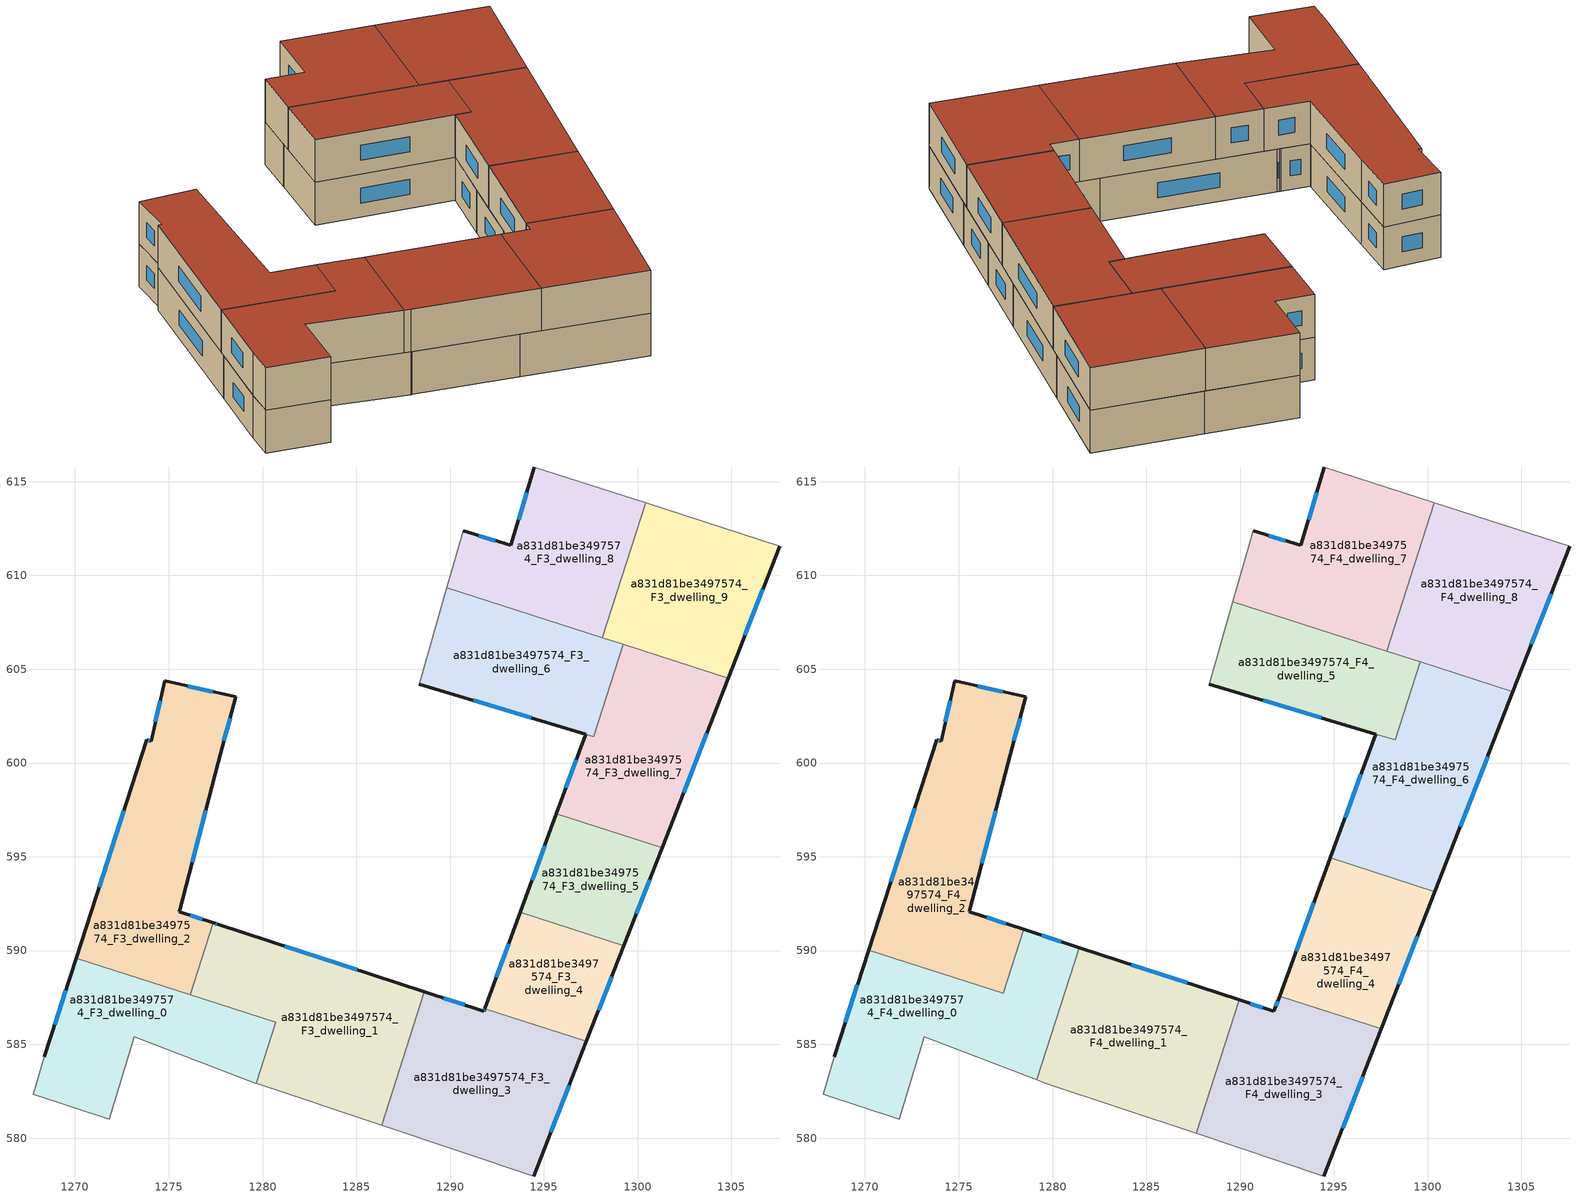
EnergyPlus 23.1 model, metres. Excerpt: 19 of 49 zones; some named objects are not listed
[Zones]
a831d81be3497574_F3_dwelling_0
 floor to a831d81be3497574_F2_dwelling_0 (EU_floor_Construction): 1280.7,586.17 1279.66,582.92 1279.61,582.93 1273.17,585.4 1271.84,581.01 1267.78,582.34 1268.36,584.34 1270.06,589.6 z9
 wall outside (EU_wall_Construction): 1270.06,589.6 1268.36,584.34 z9:12
 wall adiabatic (EU_wall_Construction): 1268.36,584.34 1267.78,582.34 1271.84,581.01 1273.17,585.4 1279.61,582.93 1279.66,582.92 z9:12
 wall to a831d81be3497574_F3_dwelling_1 (EU_wall_Construction): 1279.66,582.92 1280.7,586.17 1276.14,587.64 z9:12
 wall to a831d81be3497574_F3_dwelling_2 (EU_wall_Construction): 1276.14,587.64 1270.06,589.6 z9:12
 window (EU_Window_Construction): 1269.51,587.89 1268.91,586.05 z9.98:11.02
a831d81be3497574_F3_dwelling_1
 floor to a831d81be3497574_F2_dwelling_1 (EU_floor_Construction): 1288.64,587.8 1286.34,580.69 1279.66,582.92 1280.7,586.17 1276.14,587.64 1277.38,591.48 1277.47,591.45 1277.61,591.4 z9
 wall outside (EU_wall_Construction): 1288.64,587.8 1277.61,591.4 1277.47,591.45 1277.38,591.48 z9:12
 wall to a831d81be3497574_F3_dwelling_2 (EU_wall_Construction): 1277.38,591.48 1276.14,587.64 z9:12
 wall to a831d81be3497574_F3_dwelling_3 (EU_wall_Construction): 1286.34,580.69 1288.64,587.8 z9:12
 wall adiabatic (EU_wall_Construction): 1279.66,582.92 1286.34,580.69 z9:12
 window (EU_Window_Construction): 1277.57,591.42 1277.52,591.43 / 1285.05,588.97 1281.2,590.23 z9.98:11.02
a831d81be3497574_F3_dwelling_2
 floor to a831d81be3497574_F2_dwelling_2 (EU_floor_Construction): 1278.57,603.52 1277.65,600.05 1275.58,592.15 1275.56,592.07 1277.38,591.48 1276.14,587.64 1270.06,589.6 1273.84,601.23 1274.06,601.16 1274.78,604.37 z9
 wall outside (EU_wall_Construction): 1277.38,591.48 1275.56,592.07 1275.58,592.15 1277.65,600.05 1278.57,603.52 1274.78,604.37 1274.06,601.16 1273.84,601.23 1270.06,589.6 z9:12
 window (EU_Window_Construction): 1272.61,597.45 1271.29,593.38 / 1273.99,601.19 1273.91,601.21 / 1274.54,603.33 1274.29,602.21 / 1277.33,603.8 1276.01,604.1 / 1277.95,601.18 1278.27,602.39 / 1276.25,594.72 1276.97,597.48 / 1276.78,591.67 1276.15,591.88 z9.98:11.02
a831d81be3497574_F3_dwelling_3
 floor to a831d81be3497574_F2_dwelling_3 (EU_floor_Construction): 1297.27,585.16 1294.47,577.98 1286.34,580.69 1288.64,587.8 1291.81,586.76 1291.86,586.9 z9
 wall outside (EU_wall_Construction): 1291.86,586.9 1291.81,586.76 1288.64,587.8 / 1294.47,577.98 1297.27,585.16 z9:12
 wall to a831d81be3497574_F3_dwelling_4 (EU_wall_Construction): 1297.27,585.16 1291.86,586.9 z9:12
 wall adiabatic (EU_wall_Construction): 1286.34,580.69 1294.47,577.98 z9:12
 window (EU_Window_Construction): 1290.78,587.1 1289.67,587.46 / 1291.84,586.86 1291.82,586.81 / 1295.38,580.32 1296.36,582.82 z9.98:11.02
a831d81be3497574_F3_dwelling_4
 floor to a831d81be3497574_F2_dwelling_4 (EU_floor_Construction): 1299.26,590.26 1297.27,585.16 1291.86,586.9 1293.74,592.04 z9
 wall outside (EU_wall_Construction): 1293.74,592.04 1291.86,586.9 / 1297.27,585.16 1299.26,590.26 z9:12
 wall to a831d81be3497574_F3_dwelling_5 (EU_wall_Construction): 1299.26,590.26 1293.74,592.04 z9:12
 window (EU_Window_Construction): 1293.13,590.37 1292.47,588.57 / 1297.91,586.82 1298.61,588.6 z9.98:11.02
a831d81be3497574_F3_dwelling_5
 floor to a831d81be3497574_F2_dwelling_5 (EU_floor_Construction): 1301.3,595.49 1299.26,590.26 1293.74,592.04 1295.67,597.31 z9
 wall outside (EU_wall_Construction): 1295.67,597.31 1293.74,592.04 / 1299.26,590.26 1301.3,595.49 z9:12
 wall to a831d81be3497574_F3_dwelling_7 (EU_wall_Construction): 1301.3,595.49 1295.67,597.31 z9:12
 window (EU_Window_Construction): 1295.04,595.59 1294.37,593.75 / 1299.92,591.96 1300.64,593.79 z9.98:11.02
a831d81be3497574_F3_dwelling_6
 floor to a831d81be3497574_F2_dwelling_6 (EU_floor_Construction): 1299.24,606.32 1297.66,601.41 1288.35,604.21 1289.83,609.36 z9
 wall outside (EU_wall_Construction): 1288.35,604.21 1297.23,601.54 z9:12
 wall adiabatic (EU_wall_Construction): 1289.83,609.36 1288.35,604.21 z9:12
 wall to a831d81be3497574_F3_dwelling_8 (EU_wall_Construction): 1298.12,606.68 1289.83,609.36 z9:12
 wall to a831d81be3497574_F3_dwelling_7 (EU_wall_Construction): 1297.66,601.42 1299.24,606.32 / 1297.23,601.54 1297.66,601.41 z9:12
 wall to a831d81be3497574_F3_dwelling_9 (EU_wall_Construction): 1299.24,606.32 1298.12,606.68 z9:12
 window (EU_Window_Construction): 1291.23,603.34 1294.34,602.41 z9.98:11.02
a831d81be3497574_F3_dwelling_7
 floor to a831d81be3497574_F2_dwelling_7 (EU_floor_Construction): 1304.83,604.52 1301.3,595.49 1295.67,597.31 1297.23,601.54 1297.66,601.41 1299.24,606.32 z9
 wall outside (EU_wall_Construction): 1301.3,595.49 1304.83,604.52 / 1297.23,601.54 1295.67,597.31 z9:12
 wall to a831d81be3497574_F3_dwelling_9 (EU_wall_Construction): 1304.83,604.52 1299.24,606.32 z9:12
 window (EU_Window_Construction): 1302.45,598.43 1303.68,601.58 / 1296.72,600.17 1296.18,598.68 z9.98:11.02
a831d81be3497574_F3_dwelling_8
 floor to a831d81be3497574_F2_dwelling_8 (EU_floor_Construction): 1300.44,613.86 1298.12,606.68 1289.83,609.36 1290.7,612.37 1293.25,611.6 1294.49,615.78 z9
 wall outside (EU_wall_Construction): 1294.49,615.78 1293.25,611.6 1290.7,612.37 z9:12
 wall adiabatic (EU_wall_Construction): 1300.44,613.86 1294.49,615.78 / 1290.7,612.37 1289.83,609.36 z9:12
 wall to a831d81be3497574_F3_dwelling_9 (EU_wall_Construction): 1298.12,606.68 1300.44,613.86 z9:12
 window (EU_Window_Construction): 1292.42,611.85 1291.53,612.12 / 1294.08,614.42 1293.65,612.96 z9.98:11.02
a831d81be3497574_F3_dwelling_9
 floor to a831d81be3497574_F2_dwelling_9 (EU_floor_Construction): 1307.58,611.56 1304.83,604.52 1298.12,606.68 1300.44,613.86 z9
 wall outside (EU_wall_Construction): 1304.83,604.52 1307.58,611.56 z9:12
 wall adiabatic (EU_wall_Construction): 1307.58,611.56 1300.44,613.86 z9:12
 window (EU_Window_Construction): 1305.72,606.81 1306.68,609.27 z9.98:11.02
a831d81be3497574_F4_dwelling_0
 floor to a831d81be3497574_F3_dwelling_0 (EU_floor_Construction): 1280.2,586.33 1279.16,583.1 1273.17,585.4 1271.84,581.01 1267.78,582.34 1268.36,584.34 1270.06,589.6 z12
 floor to a831d81be3497574_F3_dwelling_1 (EU_floor_Construction): 1281.43,590.15 1280.2,586.33 1276.14,587.64 1276.28,588.07 1277.36,587.72 1278.46,591.12 z12
 floor to a831d81be3497574_F3_dwelling_2 (EU_floor_Construction): 1276.28,588.07 1276.14,587.64 1270.06,589.6 1270.2,590.03 z12
 wall outside (EU_wall_Construction): 1270.2,590.03 1268.36,584.34 / 1281.43,590.15 1278.46,591.12 z12:15
 wall adiabatic (EU_wall_Construction): 1268.36,584.34 1267.78,582.34 1271.84,581.01 1273.17,585.4 1279.16,583.1 z12:15
 wall to a831d81be3497574_F4_dwelling_2 (EU_wall_Construction): 1278.46,591.12 1277.36,587.72 1270.2,590.03 z12:15
 wall to a831d81be3497574_F4_dwelling_1 (EU_wall_Construction): 1279.16,583.1 1281.43,590.15 z12:15
 window (EU_Window_Construction): 1269.6,588.18 1268.96,586.19 / 1280.47,590.47 1279.42,590.81 z12.98:14.02
 roof outside (EU_roof_Construction): 1279.16,583.1 1281.43,590.15 1278.46,591.12 1277.36,587.72 1270.2,590.03 1268.36,584.34 1267.78,582.34 1271.84,581.01 1273.17,585.4 z15
a831d81be3497574_F4_dwelling_1
 floor to a831d81be3497574_F3_dwelling_1 (EU_floor_Construction): 1288.64,587.8 1286.34,580.69 1279.66,582.92 1280.7,586.17 1280.2,586.33 1281.43,590.15 z12
 floor to a831d81be3497574_F3_dwelling_0 (EU_floor_Construction): 1280.7,586.17 1279.66,582.92 1279.61,582.93 1279.16,583.1 1280.2,586.33 z12
 floor to a831d81be3497574_F3_dwelling_3 (EU_floor_Construction): 1289.95,587.37 1287.66,580.25 1286.34,580.69 1288.64,587.8 z12
 wall outside (EU_wall_Construction): 1289.95,587.37 1281.43,590.15 z12:15
 wall to a831d81be3497574_F4_dwelling_3 (EU_wall_Construction): 1287.66,580.25 1289.95,587.37 z12:15
 wall adiabatic (EU_wall_Construction): 1279.16,583.1 1279.61,582.93 1287.66,580.25 z12:15
 window (EU_Window_Construction): 1287.18,588.27 1284.2,589.25 z12.98:14.02
 roof outside (EU_roof_Construction): 1287.66,580.25 1289.95,587.37 1281.43,590.15 1279.16,583.1 1279.61,582.93 z15
a831d81be3497574_F4_dwelling_2
 floor to a831d81be3497574_F3_dwelling_2 (EU_floor_Construction): 1278.57,603.52 1277.65,600.05 1275.58,592.15 1275.56,592.07 1277.38,591.48 1276.28,588.07 1270.2,590.03 1273.84,601.23 1274.06,601.16 1274.78,604.37 z12
 floor to a831d81be3497574_F3_dwelling_1 (EU_floor_Construction): 1278.46,591.12 1277.36,587.72 1276.28,588.07 1277.38,591.48 1277.47,591.45 1277.53,591.43 z12
 wall outside (EU_wall_Construction): 1278.46,591.12 1275.56,592.07 1277.65,600.05 1278.57,603.52 1274.78,604.37 1274.06,601.16 1273.84,601.23 1270.2,590.03 z12:15
 window (EU_Window_Construction): 1272.65,597.59 1271.38,593.67 / 1273.99,601.19 1273.91,601.21 / 1274.54,603.33 1274.29,602.21 / 1277.33,603.8 1276.01,604.1 / 1277.95,601.18 1278.27,602.39 / 1276.24,594.67 1276.97,597.46 / 1277.51,591.43 1276.5,591.76 z12.98:14.02
 roof outside (EU_roof_Construction): 1277.36,587.72 1278.46,591.12 1275.56,592.07 1277.65,600.05 1278.57,603.52 1274.78,604.37 1274.06,601.16 1273.84,601.23 1270.2,590.03 z15
a831d81be3497574_F4_dwelling_3
 floor to a831d81be3497574_F3_dwelling_3 (EU_floor_Construction): 1297.27,585.16 1294.47,577.98 1287.66,580.25 1289.95,587.37 1291.81,586.76 1291.86,586.9 z12
 floor to a831d81be3497574_F3_dwelling_4 (EU_floor_Construction): 1297.53,585.82 1297.27,585.16 1291.86,586.9 1292.1,587.57 z12
 wall outside (EU_wall_Construction): 1292.1,587.57 1291.81,586.76 1289.95,587.37 / 1294.47,577.98 1297.53,585.82 z12:15
 wall to a831d81be3497574_F4_dwelling_4 (EU_wall_Construction): 1297.53,585.82 1292.1,587.57 z12:15
 wall adiabatic (EU_wall_Construction): 1287.66,580.25 1294.47,577.98 z12:15
 window (EU_Window_Construction): 1291.2,586.96 1290.55,587.17 / 1292.01,587.31 1291.9,587.03 / 1295.46,580.53 1296.53,583.27 z12.98:14.02
 roof outside (EU_roof_Construction): 1294.47,577.98 1297.53,585.82 1292.1,587.57 1291.81,586.76 1289.95,587.37 1287.66,580.25 z15
a831d81be3497574_F4_dwelling_4
 floor to a831d81be3497574_F3_dwelling_4 (EU_floor_Construction): 1299.26,590.26 1297.53,585.82 1292.1,587.57 1293.74,592.04 z12
 floor to a831d81be3497574_F3_dwelling_5 (EU_floor_Construction): 1300.39,593.15 1299.26,590.26 1293.74,592.04 1294.81,594.95 z12
 wall outside (EU_wall_Construction): 1297.53,585.82 1300.39,593.15 / 1294.81,594.95 1292.1,587.57 z12:15
 wall to a831d81be3497574_F4_dwelling_6 (EU_wall_Construction): 1300.39,593.15 1294.81,594.95 z12:15
 window (EU_Window_Construction): 1298.46,588.21 1299.46,590.77 / 1293.93,592.55 1292.98,589.97 z12.98:14.02
 roof outside (EU_roof_Construction): 1297.53,585.82 1300.39,593.15 1294.81,594.95 1292.1,587.57 z15
a831d81be3497574_F4_dwelling_5
 floor to a831d81be3497574_F3_dwelling_6 (EU_floor_Construction): 1299,605.58 1297.66,601.41 1288.35,604.21 1289.61,608.61 z12
 floor to a831d81be3497574_F3_dwelling_7 (EU_floor_Construction): 1299.61,605.39 1298.27,601.23 1297.3,601.52 1297.66,601.41 1299,605.58 z12
 wall outside (EU_wall_Construction): 1288.35,604.21 1297.23,601.54 z12:15
 wall adiabatic (EU_wall_Construction): 1289.61,608.61 1288.35,604.21 z12:15
 wall to a831d81be3497574_F4_dwelling_7 (EU_wall_Construction): 1297.81,605.97 1289.61,608.61 z12:15
 wall to a831d81be3497574_F4_dwelling_6 (EU_wall_Construction): 1298.27,601.24 1299.61,605.39 / 1297.23,601.54 1298.27,601.23 z12:15
 wall to a831d81be3497574_F4_dwelling_8 (EU_wall_Construction): 1299.61,605.39 1297.81,605.97 z12:15
 window (EU_Window_Construction): 1291.23,603.34 1294.34,602.41 z12.98:14.02
 roof outside (EU_roof_Construction): 1298.27,601.23 1299.61,605.39 1289.61,608.61 1288.35,604.21 z15
a831d81be3497574_F4_dwelling_6
 floor to a831d81be3497574_F3_dwelling_5 (EU_floor_Construction): 1301.3,595.49 1300.39,593.15 1294.81,594.95 1295.67,597.31 z12
 floor to a831d81be3497574_F3_dwelling_7 (EU_floor_Construction): 1304.54,603.8 1301.3,595.49 1295.67,597.31 1297.23,601.54 1298.27,601.23 1299.61,605.39 z12
 wall outside (EU_wall_Construction): 1300.39,593.15 1304.54,603.79 / 1297.23,601.54 1294.81,594.95 z12:15
 wall to a831d81be3497574_F4_dwelling_8 (EU_wall_Construction): 1304.54,603.79 1299.61,605.39 z12:15
 window (EU_Window_Construction): 1301.74,596.61 1303.19,600.33 / 1296.44,599.4 1295.59,597.09 z12.98:14.02
 roof outside (EU_roof_Construction): 1300.39,593.15 1304.54,603.79 1299.61,605.39 1298.27,601.23 1297.23,601.54 1294.81,594.95 z15
a831d81be3497574_F4_dwelling_7
 floor to a831d81be3497574_F3_dwelling_8 (EU_floor_Construction): 1300.36,613.89 1298.05,606.7 1289.83,609.36 1290.7,612.37 1293.25,611.6 1294.49,615.78 z12
 floor to a831d81be3497574_F3_dwelling_6 (EU_floor_Construction): 1298.05,606.7 1297.81,605.97 1289.61,608.61 1289.83,609.36 z12
 wall outside (EU_wall_Construction): 1294.49,615.78 1293.25,611.6 1290.7,612.37 z12:15
 wall to a831d81be3497574_F4_dwelling_8 (EU_wall_Construction): 1297.81,605.97 1300.36,613.89 z12:15
 wall adiabatic (EU_wall_Construction): 1290.7,612.37 1290.68,612.3 1289.61,608.61 / 1300.36,613.89 1294.49,615.78 z12:15
 window (EU_Window_Construction): 1292.42,611.85 1291.53,612.12 / 1294.08,614.42 1293.65,612.96 z12.98:14.02
 roof outside (EU_roof_Construction): 1297.81,605.97 1300.36,613.89 1294.49,615.78 1293.25,611.6 1290.7,612.37 1290.68,612.3 1289.61,608.61 z15
a831d81be3497574_F4_dwelling_8
 floor to a831d81be3497574_F3_dwelling_7 (EU_floor_Construction): 1304.83,604.52 1304.54,603.8 1299,605.58 1299.24,606.32 z12
 floor to a831d81be3497574_F3_dwelling_9 (EU_floor_Construction): 1307.58,611.56 1304.83,604.52 1298.12,606.68 1300.44,613.86 z12
 floor to a831d81be3497574_F3_dwelling_8 (EU_floor_Construction): 1300.44,613.86 1298.12,606.68 1298.05,606.7 1300.36,613.89 z12
 floor to a831d81be3497574_F3_dwelling_6 (EU_floor_Construction): 1299.24,606.32 1299,605.58 1297.81,605.97 1298.05,606.7 z12
 wall outside (EU_wall_Construction): 1304.54,603.79 1307.58,611.56 z12:15
 wall adiabatic (EU_wall_Construction): 1307.58,611.56 1300.36,613.89 z12:15
 window (EU_Window_Construction): 1305.53,606.32 1306.59,609.04 z12.98:14.02
 roof outside (EU_roof_Construction): 1304.54,603.79 1307.58,611.56 1300.36,613.89 1297.81,605.97 z15
[Building]
EU S2 Campaign: North Axis=0; Terrain=City; Solar Distribution=FullExterior
[Site:Location]
Bologna: Latitude=44.5; Longitude=11.25; Time Zone=1; Elevation=37
[SizingPeriod:WeatherFileDays]
AnnualSizingPeriod: Begin Month=1; Begin Day of Month=1; End Month=12; End Day of Month=31; Day of Week for Start Day=Monday; Use Weather File Daylight Saving Period=No; Use Weather File Rain and Snow Indicators=No
[MATERIAL]
EU_InternalMass_Material: Roughness=MediumRough; Thickness=0.1; Conductivity=1; Density=1800; Specific Heat=900; Thermal Absorptance=0.9; Solar Absorptance=0.7; Visible Absorptance=0.7
[MATERIAL:NOMASS] Roughness=MediumRough; Thermal Absorptance=0.9; Solar Absorptance=0.7; Visible Absorptance=0.7
Name | Thermal Resistance
EU_wall_NoMass | 0.905828
EU_roof_NoMass | 0.37593
EU_floor_NoMass | 0.67114
[WINDOWMATERIAL:SIMPLEGLAZINGSYSTEM]
EU_Window_SimpleGlazing: UFactor=4.52486; Solar Heat Gain Coefficient=0.85; Visible Transmittance=0.85
[CONSTRUCTION]
EU_wall_Construction: EU_wall_NoMass
EU_roof_Construction: EU_roof_NoMass
EU_floor_Construction: EU_floor_NoMass
EU_Window_Construction: EU_Window_SimpleGlazing
EU_InternalMass_Construction: EU_InternalMass_Material
[ZONE] Type=1; Multiplier=1; Ceiling Height=autocalculate; Floor Area=autocalculate; Part of Total Floor Area=Yes
Name | Volume
a831d81be3497574_F3_dwelling_0 | 164.703
a831d81be3497574_F4_dwelling_0 | 207.25
a831d81be3497574_F3_dwelling_1 | 215.431
a831d81be3497574_F4_dwelling_1 | 200.317
a831d81be3497574_F3_dwelling_2 | 220.824
a831d81be3497574_F4_dwelling_2 | 224.385
a831d81be3497574_F3_dwelling_3 | 200.306
a831d81be3497574_F4_dwelling_3 | 181.501
a831d81be3497574_F3_dwelling_4 | 94.1484
a831d81be3497574_F4_dwelling_4 | 136.083
a831d81be3497574_F3_dwelling_5 | 98.5203
a831d81be3497574_F4_dwelling_5 | 139.857
a831d81be3497574_F3_dwelling_6 | 154.53
a831d81be3497574_F4_dwelling_6 | 191.595
a831d81be3497574_F3_dwelling_7 | 169.156
a831d81be3497574_F4_dwelling_7 | 183.007
a831d81be3497574_F3_dwelling_8 | 164.684
a831d81be3497574_F4_dwelling_8 | 182.986
a831d81be3497574_F3_dwelling_9 | 164.691
[INTERNALMASS] Construction=EU_InternalMass_Construction
Name | Zone or ZoneList | Surface Area
a831d81be3497574_F3_dwelling_0_EU_InternalMass | a831d81be3497574_F3_dwelling_0 | 54.899
a831d81be3497574_F3_dwelling_1_EU_InternalMass | a831d81be3497574_F3_dwelling_1 | 71.8081
a831d81be3497574_F3_dwelling_2_EU_InternalMass | a831d81be3497574_F3_dwelling_2 | 73.606
a831d81be3497574_F3_dwelling_3_EU_InternalMass | a831d81be3497574_F3_dwelling_3 | 66.7681
a831d81be3497574_F3_dwelling_4_EU_InternalMass | a831d81be3497574_F3_dwelling_4 | 31.3829
a831d81be3497574_F3_dwelling_5_EU_InternalMass | a831d81be3497574_F3_dwelling_5 | 32.8397
a831d81be3497574_F3_dwelling_6_EU_InternalMass | a831d81be3497574_F3_dwelling_6 | 51.5106
a831d81be3497574_F3_dwelling_7_EU_InternalMass | a831d81be3497574_F3_dwelling_7 | 56.39
a831d81be3497574_F3_dwelling_8_EU_InternalMass | a831d81be3497574_F3_dwelling_8 | 54.8944
a831d81be3497574_F3_dwelling_9_EU_InternalMass | a831d81be3497574_F3_dwelling_9 | 54.8963
a831d81be3497574_F4_dwelling_0_EU_InternalMass | a831d81be3497574_F4_dwelling_0 | 69.0773
a831d81be3497574_F4_dwelling_1_EU_InternalMass | a831d81be3497574_F4_dwelling_1 | 66.7747
a831d81be3497574_F4_dwelling_2_EU_InternalMass | a831d81be3497574_F4_dwelling_2 | 74.7978
a831d81be3497574_F4_dwelling_3_EU_InternalMass | a831d81be3497574_F4_dwelling_3 | 60.4991
a831d81be3497574_F4_dwelling_4_EU_InternalMass | a831d81be3497574_F4_dwelling_4 | 45.3574
a831d81be3497574_F4_dwelling_5_EU_InternalMass | a831d81be3497574_F4_dwelling_5 | 46.6171
a831d81be3497574_F4_dwelling_6_EU_InternalMass | a831d81be3497574_F4_dwelling_6 | 63.8648
a831d81be3497574_F4_dwelling_7_EU_InternalMass | a831d81be3497574_F4_dwelling_7 | 61.0021
a831d81be3497574_F4_dwelling_8_EU_InternalMass | a831d81be3497574_F4_dwelling_8 | 60.9929
[OTHEREQUIPMENT] Fuel Type=Electricity; Design Level Calculation Method=Watts/Area; Power per Zone Floor Area=1; Fraction Latent=0; Fraction Radiant=0; Fraction Lost=0; Carbon Dioxide Generation Rate=0; EndUse Subcategory=EU_Step8_InternalGains
Name | Zone or ZoneList or Space or SpaceList | Schedule
EU_Step8_InternalGain_a831d81be3497574_F3_dwelling_0_f000 | a831d81be3497574_F3_dwelling_0 | EU_Step8_GainSchedule_a831d81be3497574_F3_dwelling_0_f000
EU_Step8_InternalGain_a831d81be3497574_F3_dwelling_1_f000 | a831d81be3497574_F3_dwelling_1 | EU_Step8_GainSchedule_a831d81be3497574_F3_dwelling_1_f000
EU_Step8_InternalGain_a831d81be3497574_F3_dwelling_2_f000 | a831d81be3497574_F3_dwelling_2 | EU_Step8_GainSchedule_a831d81be3497574_F3_dwelling_2_f000
EU_Step8_InternalGain_a831d81be3497574_F3_dwelling_3_f000 | a831d81be3497574_F3_dwelling_3 | EU_Step8_GainSchedule_a831d81be3497574_F3_dwelling_3_f000
EU_Step8_InternalGain_a831d81be3497574_F3_dwelling_4_f000 | a831d81be3497574_F3_dwelling_4 | EU_Step8_GainSchedule_a831d81be3497574_F3_dwelling_4_f000
EU_Step8_InternalGain_a831d81be3497574_F3_dwelling_5_f000 | a831d81be3497574_F3_dwelling_5 | EU_Step8_GainSchedule_a831d81be3497574_F3_dwelling_5_f000
EU_Step8_InternalGain_a831d81be3497574_F3_dwelling_6_f000 | a831d81be3497574_F3_dwelling_6 | EU_Step8_GainSchedule_a831d81be3497574_F3_dwelling_6_f000
EU_Step8_InternalGain_a831d81be3497574_F3_dwelling_7_f000 | a831d81be3497574_F3_dwelling_7 | EU_Step8_GainSchedule_a831d81be3497574_F3_dwelling_7_f000
EU_Step8_InternalGain_a831d81be3497574_F3_dwelling_8_f000 | a831d81be3497574_F3_dwelling_8 | EU_Step8_GainSchedule_a831d81be3497574_F3_dwelling_8_f000
EU_Step8_InternalGain_a831d81be3497574_F3_dwelling_9_f000 | a831d81be3497574_F3_dwelling_9 | EU_Step8_GainSchedule_a831d81be3497574_F3_dwelling_9_f000
EU_Step8_InternalGain_a831d81be3497574_F4_dwelling_0_f000 | a831d81be3497574_F4_dwelling_0 | EU_Step8_GainSchedule_a831d81be3497574_F4_dwelling_0_f000
EU_Step8_InternalGain_a831d81be3497574_F4_dwelling_1_f000 | a831d81be3497574_F4_dwelling_1 | EU_Step8_GainSchedule_a831d81be3497574_F4_dwelling_1_f000
EU_Step8_InternalGain_a831d81be3497574_F4_dwelling_2_f000 | a831d81be3497574_F4_dwelling_2 | EU_Step8_GainSchedule_a831d81be3497574_F4_dwelling_2_f000
EU_Step8_InternalGain_a831d81be3497574_F4_dwelling_3_f000 | a831d81be3497574_F4_dwelling_3 | EU_Step8_GainSchedule_a831d81be3497574_F4_dwelling_3_f000
EU_Step8_InternalGain_a831d81be3497574_F4_dwelling_4_f000 | a831d81be3497574_F4_dwelling_4 | EU_Step8_GainSchedule_a831d81be3497574_F4_dwelling_4_f000
EU_Step8_InternalGain_a831d81be3497574_F4_dwelling_5_f000 | a831d81be3497574_F4_dwelling_5 | EU_Step8_GainSchedule_a831d81be3497574_F4_dwelling_5_f000
EU_Step8_InternalGain_a831d81be3497574_F4_dwelling_6_f000 | a831d81be3497574_F4_dwelling_6 | EU_Step8_GainSchedule_a831d81be3497574_F4_dwelling_6_f000
EU_Step8_InternalGain_a831d81be3497574_F4_dwelling_7_f000 | a831d81be3497574_F4_dwelling_7 | EU_Step8_GainSchedule_a831d81be3497574_F4_dwelling_7_f000
EU_Step8_InternalGain_a831d81be3497574_F4_dwelling_8_f000 | a831d81be3497574_F4_dwelling_8 | EU_Step8_GainSchedule_a831d81be3497574_F4_dwelling_8_f000
[ZONEVENTILATION:DESIGNFLOWRATE] Schedule=EU_AlwaysOn; Design Flow Rate Calculation Method=AirChanges/Hour; Air Changes per Hour=0.73129; Ventilation Type=Natural; Fan Pressure Rise=0; Fan Total Efficiency=1; Constant Term Coefficient=1; Temperature Term Coefficient=0; Velocity Term Coefficient=0; Velocity Squared Term Coefficient=0; Minimum Indoor Temperature=-100; Maximum Indoor Temperature=100; Delta Temperature=-100; Minimum Outdoor Temperature=-100; Maximum Outdoor Temperature=100; Maximum Wind Speed=40
Name | Zone or ZoneList or Space or SpaceList
EU_ConstantAir_a831d81be3497574_F3_dwelling_0 | a831d81be3497574_F3_dwelling_0
EU_ConstantAir_a831d81be3497574_F3_dwelling_1 | a831d81be3497574_F3_dwelling_1
EU_ConstantAir_a831d81be3497574_F3_dwelling_2 | a831d81be3497574_F3_dwelling_2
EU_ConstantAir_a831d81be3497574_F3_dwelling_3 | a831d81be3497574_F3_dwelling_3
EU_ConstantAir_a831d81be3497574_F3_dwelling_4 | a831d81be3497574_F3_dwelling_4
EU_ConstantAir_a831d81be3497574_F3_dwelling_5 | a831d81be3497574_F3_dwelling_5
EU_ConstantAir_a831d81be3497574_F3_dwelling_6 | a831d81be3497574_F3_dwelling_6
EU_ConstantAir_a831d81be3497574_F3_dwelling_7 | a831d81be3497574_F3_dwelling_7
EU_ConstantAir_a831d81be3497574_F3_dwelling_8 | a831d81be3497574_F3_dwelling_8
EU_ConstantAir_a831d81be3497574_F3_dwelling_9 | a831d81be3497574_F3_dwelling_9
EU_ConstantAir_a831d81be3497574_F4_dwelling_0 | a831d81be3497574_F4_dwelling_0
EU_ConstantAir_a831d81be3497574_F4_dwelling_1 | a831d81be3497574_F4_dwelling_1
EU_ConstantAir_a831d81be3497574_F4_dwelling_2 | a831d81be3497574_F4_dwelling_2
EU_ConstantAir_a831d81be3497574_F4_dwelling_3 | a831d81be3497574_F4_dwelling_3
EU_ConstantAir_a831d81be3497574_F4_dwelling_4 | a831d81be3497574_F4_dwelling_4
EU_ConstantAir_a831d81be3497574_F4_dwelling_5 | a831d81be3497574_F4_dwelling_5
EU_ConstantAir_a831d81be3497574_F4_dwelling_6 | a831d81be3497574_F4_dwelling_6
EU_ConstantAir_a831d81be3497574_F4_dwelling_7 | a831d81be3497574_F4_dwelling_7
EU_ConstantAir_a831d81be3497574_F4_dwelling_8 | a831d81be3497574_F4_dwelling_8
[HVACTEMPLATE:THERMOSTAT] Constant Heating Setpoint=20; Constant Cooling Setpoint=50
EU_HeatOnly_a831d81be3497574_F3_dwelling_7; EU_HeatOnly_a831d81be3497574_F3_dwelling_8; EU_HeatOnly_a831d81be3497574_F3_dwelling_9; EU_HeatOnly_a831d81be3497574_F4_dwelling_0; EU_HeatOnly_a831d81be3497574_F4_dwelling_1; EU_HeatOnly_a831d81be3497574_F4_dwelling_2; EU_HeatOnly_a831d81be3497574_F4_dwelling_3; EU_HeatOnly_a831d81be3497574_F4_dwelling_4; EU_HeatOnly_a831d81be3497574_F4_dwelling_5; EU_HeatOnly_a831d81be3497574_F4_dwelling_6; EU_HeatOnly_a831d81be3497574_F4_dwelling_7; EU_HeatOnly_a831d81be3497574_F4_dwelling_8
[HVACTEMPLATE:ZONE:IDEALLOADSAIRSYSTEM] System Availability Schedule=EU_AlwaysOn; Maximum Heating Supply Air Temperature=50; Minimum Cooling Supply Air Temperature=13; Maximum Heating Supply Air Humidity Ratio=0.0156; Minimum Cooling Supply Air Humidity Ratio=0.0077; Heating Limit=NoLimit; Cooling Limit=NoLimit; Heating Availability Schedule=EU_AlwaysOn; Cooling Availability Schedule=EU_CoolingOff; Dehumidification Control Type=ConstantSensibleHeatRatio; Cooling Sensible Heat Ratio=0.7; Dehumidification Setpoint=60; Humidification Control Type=None; Humidification Setpoint=30; Outdoor Air Method=None; Outdoor Air Flow Rate per Person=0.00944; Outdoor Air Flow Rate per Zone Floor Area=0; Outdoor Air Flow Rate per Zone=0; Demand Controlled Ventilation Type=None; Outdoor Air Economizer Type=NoEconomizer; Heat Recovery Type=None; Sensible Heat Recovery Effectiveness=0.7; Latent Heat Recovery Effectiveness=0.65
Name | Template Thermostat
a831d81be3497574_F3_dwelling_0 | EU_HeatOnly_a831d81be3497574_F3_dwelling_0
a831d81be3497574_F3_dwelling_1 | EU_HeatOnly_a831d81be3497574_F3_dwelling_1
a831d81be3497574_F3_dwelling_2 | EU_HeatOnly_a831d81be3497574_F3_dwelling_2
a831d81be3497574_F3_dwelling_3 | EU_HeatOnly_a831d81be3497574_F3_dwelling_3
a831d81be3497574_F3_dwelling_4 | EU_HeatOnly_a831d81be3497574_F3_dwelling_4
a831d81be3497574_F3_dwelling_5 | EU_HeatOnly_a831d81be3497574_F3_dwelling_5
a831d81be3497574_F3_dwelling_6 | EU_HeatOnly_a831d81be3497574_F3_dwelling_6
a831d81be3497574_F3_dwelling_7 | EU_HeatOnly_a831d81be3497574_F3_dwelling_7
a831d81be3497574_F3_dwelling_8 | EU_HeatOnly_a831d81be3497574_F3_dwelling_8
a831d81be3497574_F3_dwelling_9 | EU_HeatOnly_a831d81be3497574_F3_dwelling_9
a831d81be3497574_F4_dwelling_0 | EU_HeatOnly_a831d81be3497574_F4_dwelling_0
a831d81be3497574_F4_dwelling_1 | EU_HeatOnly_a831d81be3497574_F4_dwelling_1
a831d81be3497574_F4_dwelling_2 | EU_HeatOnly_a831d81be3497574_F4_dwelling_2
a831d81be3497574_F4_dwelling_3 | EU_HeatOnly_a831d81be3497574_F4_dwelling_3
a831d81be3497574_F4_dwelling_4 | EU_HeatOnly_a831d81be3497574_F4_dwelling_4
a831d81be3497574_F4_dwelling_5 | EU_HeatOnly_a831d81be3497574_F4_dwelling_5
a831d81be3497574_F4_dwelling_6 | EU_HeatOnly_a831d81be3497574_F4_dwelling_6
a831d81be3497574_F4_dwelling_7 | EU_HeatOnly_a831d81be3497574_F4_dwelling_7
a831d81be3497574_F4_dwelling_8 | EU_HeatOnly_a831d81be3497574_F4_dwelling_8
[SIZING:ZONE] Zone Cooling Design Supply Air Temperature Input Method=SupplyAirTemperature; Zone Cooling Design Supply Air Temperature=13; Zone Heating Design Supply Air Temperature Input Method=SupplyAirTemperature; Zone Heating Design Supply Air Temperature=50; Zone Cooling Design Supply Air Humidity Ratio=0.008; Zone Heating Design Supply Air Humidity Ratio=0.008; Cooling Design Air Flow Method=DesignDay; Cooling Design Air Flow Rate=0; Cooling Minimum Air Flow per Zone Floor Area=0.000762; Cooling Minimum Air Flow=0; Cooling Minimum Air Flow Fraction=0.2; Heating Design Air Flow Method=DesignDay; Heating Design Air Flow Rate=0; Heating Maximum Air Flow per Zone Floor Area=0.002032; Heating Maximum Air Flow=0.141576; Heating Maximum Air Flow Fraction=0.3; Account for Dedicated Outdoor Air System=No; Dedicated Outdoor Air System Control Strategy=NeutralSupplyAir; Dedicated Outdoor Air Low Setpoint Temperature for Design=autosize; Dedicated Outdoor Air High Setpoint Temperature for Design=autosize; Zone Load Sizing Method=Sensible Load Only No Latent Load; Zone Latent Cooling Design Supply Air Humidity Ratio Input Method=HumidityRatioDifference; Zone Cooling Design Supply Air Humidity Ratio Difference=0.005; Zone Latent Heating Design Supply Air Humidity Ratio Input Method=HumidityRatioDifference; Zone Humidification Design Supply Air Humidity Ratio Difference=0.005
a831d81be3497574_F3_dwelling_0; a831d81be3497574_F3_dwelling_1; a831d81be3497574_F3_dwelling_2; a831d81be3497574_F3_dwelling_3; a831d81be3497574_F3_dwelling_4; a831d81be3497574_F3_dwelling_5; a831d81be3497574_F3_dwelling_6; a831d81be3497574_F3_dwelling_7; a831d81be3497574_F3_dwelling_8; a831d81be3497574_F3_dwelling_9; a831d81be3497574_F4_dwelling_0; a831d81be3497574_F4_dwelling_1; a831d81be3497574_F4_dwelling_2; a831d81be3497574_F4_dwelling_3; a831d81be3497574_F4_dwelling_4; a831d81be3497574_F4_dwelling_5; a831d81be3497574_F4_dwelling_6; a831d81be3497574_F4_dwelling_7; a831d81be3497574_F4_dwelling_8
[SCHEDULE:CONSTANT]
Name | Hourly Value
EU_AlwaysOn | 1
EU_CoolingOff | 0
[SCHEDULE:FILE] Column Number=1; Rows to Skip at Top=0; Number of Hours of Data=8760; Column Separator=Comma; Interpolate to Timestep=No; Minutes per Item=60; Adjust Schedule for Daylight Savings=Yes
Name | File
EU_Step8_GainSchedule_a831d81be3497574_F3_dwelling_0_f000 | ../../schedules/a831d81be3497574/a831d81be3497574_F3_dwelling_0_f000_gain.csv
EU_Step8_GainSchedule_a831d81be3497574_F3_dwelling_1_f000 | ../../schedules/a831d81be3497574/a831d81be3497574_F3_dwelling_1_f000_gain.csv
EU_Step8_GainSchedule_a831d81be3497574_F3_dwelling_2_f000 | ../../schedules/a831d81be3497574/a831d81be3497574_F3_dwelling_2_f000_gain.csv
EU_Step8_GainSchedule_a831d81be3497574_F3_dwelling_3_f000 | ../../schedules/a831d81be3497574/a831d81be3497574_F3_dwelling_3_f000_gain.csv
EU_Step8_GainSchedule_a831d81be3497574_F3_dwelling_4_f000 | ../../schedules/a831d81be3497574/a831d81be3497574_F3_dwelling_4_f000_gain.csv
EU_Step8_GainSchedule_a831d81be3497574_F3_dwelling_5_f000 | ../../schedules/a831d81be3497574/a831d81be3497574_F3_dwelling_5_f000_gain.csv
EU_Step8_GainSchedule_a831d81be3497574_F3_dwelling_6_f000 | ../../schedules/a831d81be3497574/a831d81be3497574_F3_dwelling_6_f000_gain.csv
EU_Step8_GainSchedule_a831d81be3497574_F3_dwelling_7_f000 | ../../schedules/a831d81be3497574/a831d81be3497574_F3_dwelling_7_f000_gain.csv
EU_Step8_GainSchedule_a831d81be3497574_F3_dwelling_8_f000 | ../../schedules/a831d81be3497574/a831d81be3497574_F3_dwelling_8_f000_gain.csv
EU_Step8_GainSchedule_a831d81be3497574_F3_dwelling_9_f000 | ../../schedules/a831d81be3497574/a831d81be3497574_F3_dwelling_9_f000_gain.csv
EU_Step8_GainSchedule_a831d81be3497574_F4_dwelling_0_f000 | ../../schedules/a831d81be3497574/a831d81be3497574_F4_dwelling_0_f000_gain.csv
EU_Step8_GainSchedule_a831d81be3497574_F4_dwelling_1_f000 | ../../schedules/a831d81be3497574/a831d81be3497574_F4_dwelling_1_f000_gain.csv
EU_Step8_GainSchedule_a831d81be3497574_F4_dwelling_2_f000 | ../../schedules/a831d81be3497574/a831d81be3497574_F4_dwelling_2_f000_gain.csv
EU_Step8_GainSchedule_a831d81be3497574_F4_dwelling_3_f000 | ../../schedules/a831d81be3497574/a831d81be3497574_F4_dwelling_3_f000_gain.csv
EU_Step8_GainSchedule_a831d81be3497574_F4_dwelling_4_f000 | ../../schedules/a831d81be3497574/a831d81be3497574_F4_dwelling_4_f000_gain.csv
EU_Step8_GainSchedule_a831d81be3497574_F4_dwelling_5_f000 | ../../schedules/a831d81be3497574/a831d81be3497574_F4_dwelling_5_f000_gain.csv
EU_Step8_GainSchedule_a831d81be3497574_F4_dwelling_6_f000 | ../../schedules/a831d81be3497574/a831d81be3497574_F4_dwelling_6_f000_gain.csv
EU_Step8_GainSchedule_a831d81be3497574_F4_dwelling_7_f000 | ../../schedules/a831d81be3497574/a831d81be3497574_F4_dwelling_7_f000_gain.csv
EU_Step8_GainSchedule_a831d81be3497574_F4_dwelling_8_f000 | ../../schedules/a831d81be3497574/a831d81be3497574_F4_dwelling_8_f000_gain.csv
